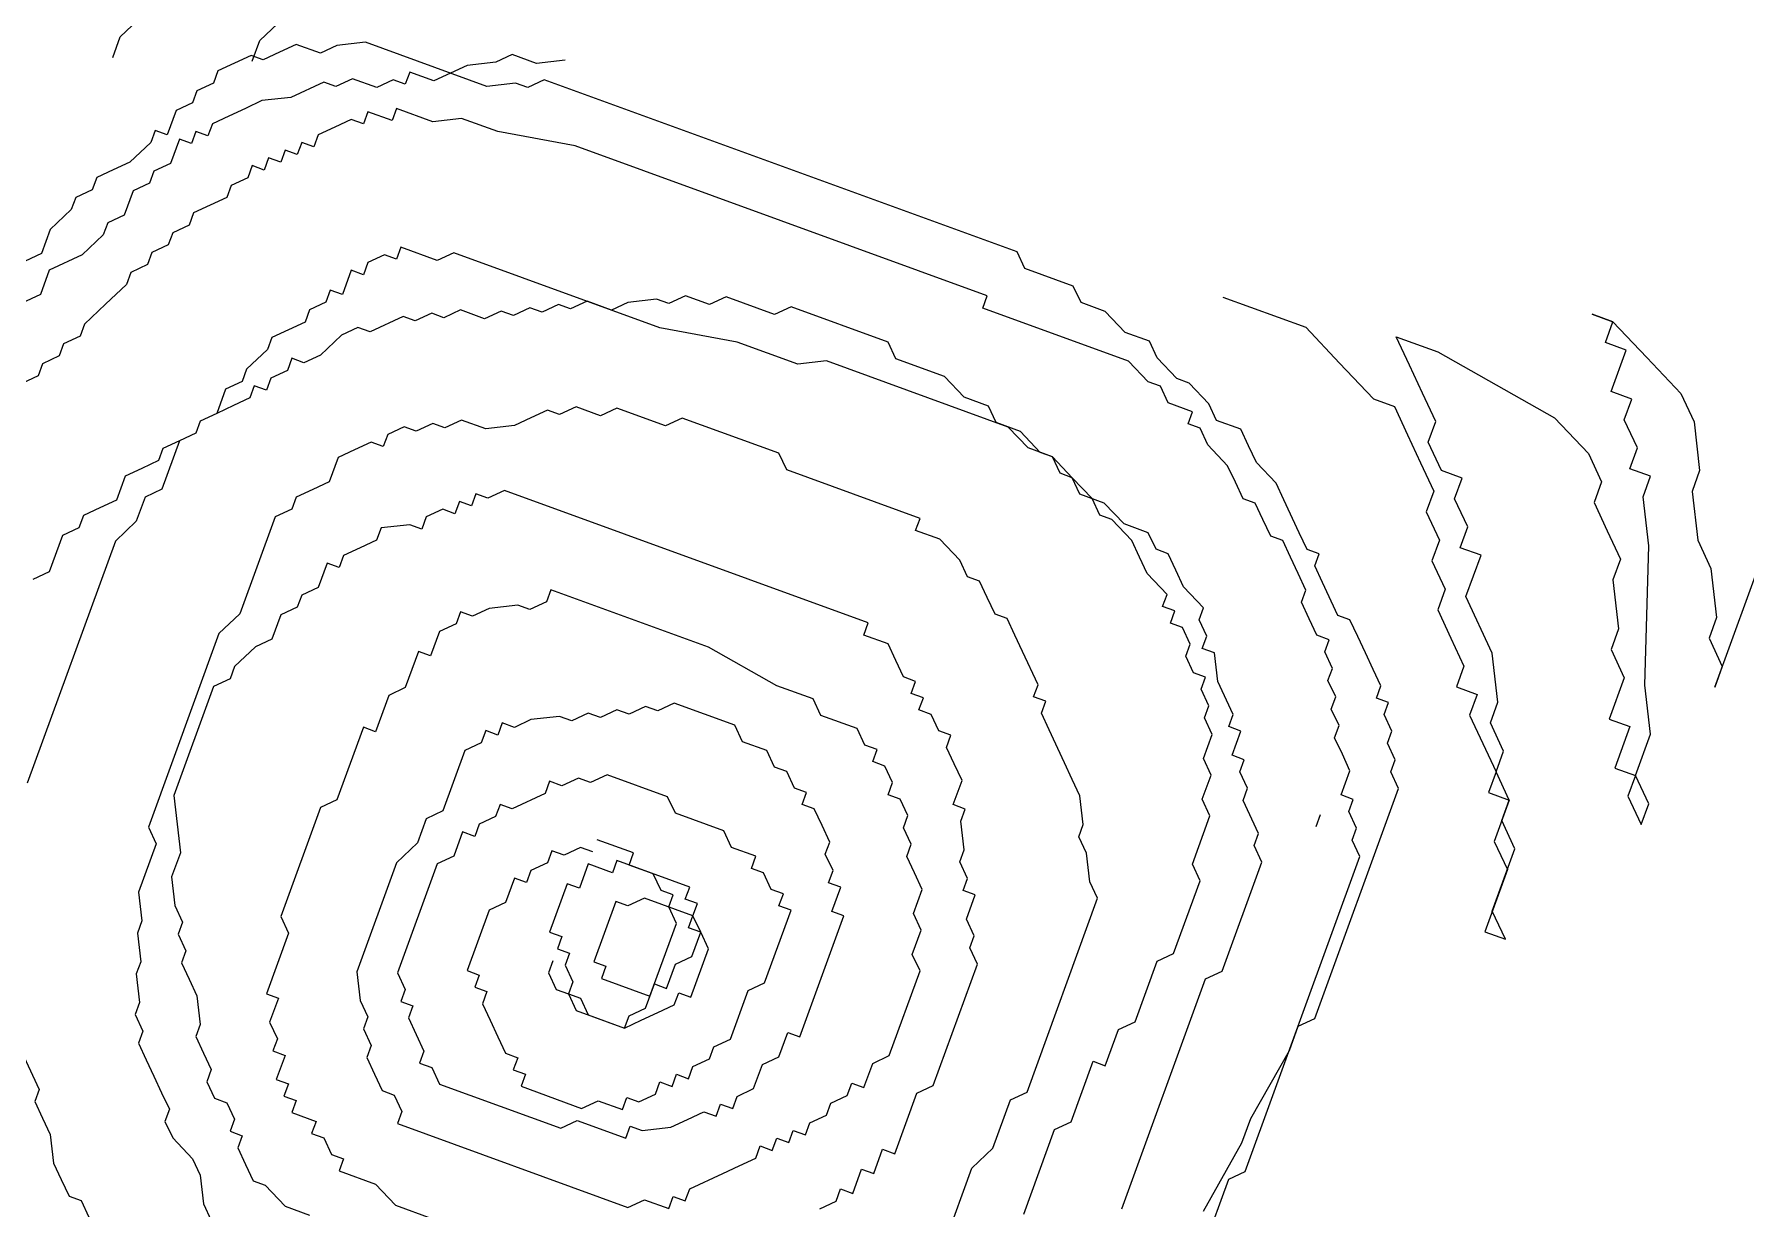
# Model space of a CAD drawing. Header units: inches. Extents: x -50945 to 250244, y -404780 to 18493.
# Drawn here: x 224597.4 to 224715, y -311685 to -311604.3 of the extents above; entities that cross this region are included whole.
import ezdxf
from ezdxf.xclip import XClip

# ---------------------------------------------------------------- set-up
doc = ezdxf.new("R2010")
doc.units = ezdxf.units.IN
doc.header["$MEASUREMENT"] = 0
doc.header["$XCLIPFRAME"] = 2
doc.linetypes.add('iGo户型优化31', pattern=[0.35, 0.25, -0.1])
doc.layers.add('iGo户型优化', color=7, linetype='Continuous')
doc.layers.add('天棚材质标注', color=2, linetype='Continuous', lineweight=5)

# ---------------------------------------------------------------- blocks, each defined once
blk = doc.blocks.new('抖音iGo户型优化-0853')
at = {"layer": 'iGo户型优化', "color": 251, "ltscale": 100}
for p, q in [((-910.2, -204333.33), (-912.19, -204329.06)), ((-1008.71, -204331.19), (-1012.98, -204333.18)), ((-942.09, -204343.02), (-973.4, -204331.62)), ((-946.07, -204334.47), (-947.07, -204332.33)), ((-920.73, -204333.05), (-921.73, -204330.91)), ((-904.93, -204333.47), (-905.93, -204331.34)), ((-1016.68, -204333.61), (-1018.81, -204334.61)), ((-1014.54, -204332.61), (-1016.68, -204333.61)), ((-1012.98, -204333.18), (-1014.54, -204332.61)), ((-941.38, -204336.18), (-946.07, -204334.47)), ((-919.17, -204333.62), (-920.73, -204333.05)), ((-918.17, -204335.75), (-919.17, -204333.62)), ((-907.07, -204334.47), (-910.2, -204333.33)), ((-905.08, -204338.74), (-907.07, -204334.47)), ((-901.8, -204334.61), (-904.93, -204333.47)), ((-1024.65, -204336.03), (-1026.79, -204337.03)), ((-1022.52, -204335.04), (-1024.65, -204336.03)), ((-1018.81, -204334.61), (-1022.52, -204335.04)), ((-940.38, -204338.31), (-941.38, -204336.18)), ((-916.61, -204336.32), (-918.17, -204335.75)), ((-915.61, -204338.46), (-916.61, -204336.32)), ((-899.24, -204337.32), (-901.8, -204334.61)), ((-1027.36, -204338.6), (-1029.49, -204339.59)), ((-1026.79, -204337.03), (-1027.36, -204338.6)), ((-938.81, -204338.88), (-940.38, -204338.31)), ((-937.82, -204341.02), (-938.81, -204338.88)), ((-914.05, -204339.03), (-915.61, -204338.46)), ((-902.52, -204341.45), (-905.08, -204338.74)), ((-897.67, -204337.89), (-899.24, -204337.32)), ((-896.68, -204340.03), (-897.67, -204337.89)), ((-936.82, -204343.16), (-937.82, -204341.02)), ((-911.48, -204341.73), (-914.05, -204339.03)), ((-895.11, -204340.6), (-896.68, -204340.03)), ((-894.12, -204342.73), (-895.11, -204340.6)), ((-939.53, -204345.72), (-942.09, -204343.02)), ((-933.69, -204344.3), (-936.82, -204343.16)), ((-908.92, -204344.44), (-911.48, -204341.73)), ((-900.95, -204342.02), (-902.52, -204341.45)), ((-899.96, -204344.16), (-900.95, -204342.02)), ((-893.12, -204344.87), (-894.12, -204342.73)), ((-879.58, -204342.67), (-876.9, -204343.64)), ((-1003.3, -204345.58), (-1005.44, -204346.57)), ((-1001.74, -204346.15), (-1003.3, -204345.58)), ((-932.7, -204346.43), (-933.69, -204344.3)), ((-907.36, -204345.01), (-908.92, -204344.44)), ((-906.36, -204347.15), (-907.36, -204345.01)), ((-896.82, -204345.3), (-899.96, -204344.16)), ((-895.83, -204347.43), (-896.82, -204345.3)), ((-890.56, -204347.58), (-893.12, -204344.87)), ((-876.9, -204343.64), (-872.52, -204348.27)), ((-1009.14, -204347), (-1011.28, -204348)), ((-1007, -204346), (-1009.14, -204347)), ((-1005.44, -204346.57), (-1007, -204346)), ((-998.04, -204345.72), (-1001.74, -204346.15)), ((-996.47, -204346.29), (-998.04, -204345.72)), ((-992.77, -204345.86), (-996.47, -204346.29)), ((-991.2, -204346.43), (-992.77, -204345.86)), ((-987.5, -204346), (-991.2, -204346.43)), ((-981.24, -204348.28), (-987.5, -204346)), ((-979.1, -204347.29), (-981.24, -204348.28)), ((-954.06, -204356.4), (-979.1, -204347.29)), ((-936.4, -204346.86), (-939.53, -204345.72)), ((-935.4, -204349), (-936.4, -204346.86)), ((-931.7, -204348.57), (-932.7, -204346.43)), ((-904.8, -204347.72), (-906.36, -204347.15)), ((-903.8, -204349.85), (-904.8, -204347.72)), ((-894.26, -204348), (-895.83, -204347.43)), ((-889, -204348.15), (-890.56, -204347.58)), ((-1017.11, -204349.42), (-1019.25, -204350.42)), ((-1015.55, -204349.99), (-1017.11, -204349.42)), ((-1013.41, -204348.99), (-1015.55, -204349.99)), ((-1011.28, -204348), (-1013.41, -204348.99)), ((-929.14, -204351.28), (-935.4, -204349)), ((-930.14, -204349.14), (-931.7, -204348.57)), ((-929.14, -204351.28), (-930.14, -204349.14)), ((-902.24, -204350.42), (-903.8, -204349.85)), ((-893.27, -204350.14), (-894.26, -204348)), ((-889.57, -204349.71), (-889, -204348.15)), ((-886.44, -204350.85), (-889.57, -204349.71)), ((-1019.25, -204350.42), (-1021.96, -204352.98)), ((-996.62, -204351.56), (-998.75, -204352.56)), ((-995.05, -204352.13), (-996.62, -204351.56)), ((-992.91, -204351.13), (-995.05, -204352.13)), ((-991.35, -204351.7), (-992.91, -204351.13)), ((-989.21, -204350.7), (-991.35, -204351.7)), ((-985.51, -204350.28), (-989.21, -204350.7)), ((-982.38, -204351.42), (-985.51, -204350.28)), ((-978.68, -204350.99), (-982.38, -204351.42)), ((-974.98, -204350.56), (-978.68, -204350.99)), ((-960.89, -204355.69), (-974.98, -204350.56)), ((-928.15, -204353.41), (-929.14, -204351.28)), ((-928.15, -204353.41), (-929.14, -204351.28)), ((-901.24, -204352.56), (-902.24, -204350.42)), ((-890.14, -204351.28), (-893.27, -204350.14)), ((-890.71, -204352.85), (-890.14, -204351.28)), ((-885.44, -204352.99), (-886.44, -204350.85)), ((-1027.79, -204354.41), (-1029.93, -204355.4)), ((-1024.09, -204353.98), (-1027.79, -204354.41)), ((-1021.96, -204352.98), (-1024.09, -204353.98)), ((-1008.29, -204354.41), (-1010.43, -204355.4)), ((-1006.15, -204353.41), (-1008.29, -204354.41)), ((-1004.59, -204353.98), (-1006.15, -204353.41)), ((-1000.89, -204353.55), (-1004.59, -204353.98)), ((-998.75, -204352.56), (-1000.89, -204353.55)), ((-926.58, -204353.98), (-928.15, -204353.41)), ((-926.58, -204353.98), (-928.15, -204353.41)), ((-925.59, -204356.12), (-926.58, -204353.98)), ((-925.59, -204356.12), (-926.58, -204353.98)), ((-899.68, -204353.13), (-901.24, -204352.56)), ((-898.68, -204355.27), (-899.68, -204353.13)), ((-889.14, -204353.42), (-890.71, -204352.85)), ((-889.71, -204354.98), (-889.14, -204353.42)), ((-883.88, -204353.56), (-885.44, -204352.99)), ((-882.88, -204355.69), (-883.88, -204353.56)), ((-1014.13, -204355.83), (-1014.7, -204357.4)), ((-1011.99, -204354.83), (-1014.13, -204355.83)), ((-1010.43, -204355.4), (-1011.99, -204354.83)), ((-959.89, -204357.83), (-960.89, -204355.69)), ((-951.49, -204359.11), (-954.06, -204356.4)), ((-922.45, -204357.26), (-925.59, -204356.12)), ((-924.59, -204358.26), (-925.59, -204356.12)), ((-897.69, -204357.4), (-898.68, -204355.27)), ((-888.15, -204355.55), (-889.71, -204354.98)), ((-887.15, -204357.69), (-888.15, -204355.55)), ((-881.31, -204356.26), (-882.88, -204355.69)), ((-879.32, -204360.54), (-881.31, -204356.26)), ((-1020.54, -204358.82), (-1022.67, -204359.82)), ((-1018.97, -204359.39), (-1020.54, -204358.82)), ((-1018.4, -204357.83), (-1018.97, -204359.39)), ((-1016.83, -204358.4), (-1018.4, -204357.83)), ((-1014.7, -204357.4), (-1016.83, -204358.4)), ((-958.33, -204358.4), (-959.89, -204357.83)), ((-955.77, -204361.1), (-958.33, -204358.4)), ((-923.59, -204360.39), (-924.59, -204358.26)), ((-921.46, -204359.4), (-922.45, -204357.26)), ((-896.12, -204357.97), (-897.69, -204357.4)), ((-895.12, -204360.11), (-896.12, -204357.97)), ((-886.16, -204359.83), (-887.15, -204357.69)), ((-1024.81, -204360.82), (-1025.38, -204362.38)), ((-1022.67, -204359.82), (-1024.81, -204360.82)), ((-954.77, -204363.24), (-955.77, -204361.1)), ((-938.97, -204363.67), (-951.49, -204359.11)), ((-922.03, -204360.96), (-923.59, -204360.39)), ((-922.6, -204362.53), (-922.03, -204360.96)), ((-919.89, -204359.97), (-921.46, -204359.4)), ((-917.33, -204362.67), (-919.89, -204359.97)), ((-893.56, -204360.68), (-895.12, -204360.11)), ((-894.13, -204362.25), (-893.56, -204360.68)), ((-885.16, -204361.96), (-886.16, -204359.83)), ((-880.07, -204360.69), (-877.4, -204361.66)), ((-879.89, -204362.1), (-879.32, -204360.54)), ((-1025.38, -204362.38), (-1028.08, -204364.95)), ((-1004.31, -204362.95), (-1006.45, -204363.95)), ((-1001.18, -204364.09), (-1004.31, -204362.95)), ((-1000.61, -204362.53), (-1001.18, -204364.09)), ((-992.78, -204365.38), (-1000.61, -204362.53)), ((-951.64, -204364.38), (-954.77, -204363.24)), ((-921.03, -204363.1), (-922.6, -204362.53)), ((-920.04, -204365.24), (-921.03, -204363.1)), ((-915.77, -204363.24), (-917.33, -204362.67)), ((-914.77, -204365.38), (-915.77, -204363.24)), ((-892.56, -204362.82), (-894.13, -204362.25)), ((-893.13, -204364.38), (-892.56, -204362.82)), ((-884.74, -204365.67), (-885.16, -204361.96)), ((-878.9, -204364.24), (-879.89, -204362.1)), ((-877.4, -204361.66), (-873.02, -204366.29)), ((-1028.08, -204364.95), (-1029.22, -204368.08)), ((-1013.85, -204364.8), (-1014.42, -204366.37)), ((-1012.28, -204365.37), (-1013.85, -204364.8)), ((-1011.71, -204363.81), (-1012.28, -204365.37)), ((-1008.58, -204364.95), (-1011.71, -204363.81)), ((-1008.01, -204363.38), (-1008.58, -204364.95)), ((-1006.45, -204363.95), (-1008.01, -204363.38)), ((-990.64, -204364.38), (-992.78, -204365.38)), ((-976.55, -204369.51), (-990.64, -204364.38)), ((-950.64, -204366.52), (-951.64, -204364.38)), ((-937.98, -204365.81), (-938.97, -204363.67)), ((-918.47, -204365.81), (-920.04, -204365.24)), ((-913.78, -204367.52), (-914.77, -204365.38)), ((-891.57, -204364.95), (-893.13, -204364.38)), ((-892.14, -204366.52), (-891.57, -204364.95)), ((-877.9, -204366.38), (-878.9, -204364.24)), ((-1015.98, -204365.8), (-1017.12, -204368.94)), ((-1014.42, -204366.37), (-1015.98, -204365.8)), ((-949.08, -204367.09), (-950.64, -204366.52)), ((-948.08, -204369.22), (-949.08, -204367.09)), ((-936.41, -204366.38), (-937.98, -204365.81)), ((-935.41, -204368.51), (-936.41, -204366.38)), ((-919.04, -204367.37), (-918.47, -204365.81)), ((-918.05, -204369.51), (-919.04, -204367.37)), ((-912.21, -204368.09), (-913.78, -204367.52)), ((-890.57, -204367.09), (-892.14, -204366.52)), ((-891.14, -204368.66), (-890.57, -204367.09)), ((-882.75, -204369.94), (-884.74, -204365.67)), ((-879.04, -204369.51), (-877.9, -204366.38)), ((-1019.26, -204369.93), (-1021.4, -204370.93)), ((-1018.69, -204368.37), (-1019.26, -204369.93)), ((-1017.12, -204368.94), (-1018.69, -204368.37)), ((-975.56, -204371.64), (-976.55, -204369.51)), ((-944.95, -204370.36), (-948.08, -204369.22)), ((-934.42, -204370.65), (-935.41, -204368.51)), ((-915.49, -204372.22), (-918.05, -204369.51)), ((-911.22, -204370.22), (-912.21, -204368.09)), ((-889.58, -204369.23), (-891.14, -204368.66)), ((-888.58, -204371.36), (-889.58, -204369.23)), ((-883.32, -204371.51), (-882.75, -204369.94)), ((-878.05, -204371.65), (-879.04, -204369.51)), ((-1023.53, -204371.93), (-1025.24, -204376.63)), ((-1021.97, -204372.5), (-1023.53, -204371.93)), ((-1021.4, -204370.93), (-1021.97, -204372.5)), ((-966.17, -204375.06), (-975.56, -204371.64)), ((-945.52, -204371.93), (-944.95, -204370.36)), ((-943.96, -204372.5), (-945.52, -204371.93)), ((-931.29, -204371.79), (-934.42, -204370.65)), ((-930.29, -204373.92), (-931.29, -204371.79)), ((-909.65, -204370.79), (-911.22, -204370.22)), ((-910.22, -204372.36), (-909.65, -204370.79)), ((-887.59, -204373.5), (-888.58, -204371.36)), ((-882.32, -204373.64), (-883.32, -204371.51)), ((-877.62, -204375.35), (-878.05, -204371.65)), ((-997.77, -204374.21), (-1001.47, -204374.63)), ((-983.68, -204379.33), (-997.77, -204374.21)), ((-942.96, -204374.64), (-943.96, -204372.5)), ((-929.3, -204376.06), (-930.29, -204373.92)), ((-914.49, -204374.35), (-915.49, -204372.22)), ((-915.06, -204375.92), (-914.49, -204374.35)), ((-907.09, -204373.5), (-910.22, -204372.36)), ((-907.66, -204375.06), (-907.09, -204373.5)), ((-888.16, -204375.07), (-887.59, -204373.5)), ((-883.46, -204376.78), (-882.32, -204373.64)), ((-1011.01, -204376.48), (-1013.14, -204377.48)), ((-1008.87, -204375.49), (-1011.01, -204376.48)), ((-1007.31, -204376.06), (-1008.87, -204375.49)), ((-1005.17, -204375.06), (-1007.31, -204376.06)), ((-1003.6, -204375.63), (-1005.17, -204375.06)), ((-1001.47, -204374.63), (-1003.6, -204375.63)), ((-966.74, -204376.63), (-966.17, -204375.06)), ((-941.97, -204376.77), (-942.96, -204374.64)), ((-929.87, -204377.63), (-929.3, -204376.06)), ((-913.07, -204380.19), (-915.06, -204375.92)), ((-906.09, -204375.63), (-907.66, -204375.06)), ((-905.1, -204377.77), (-906.09, -204375.63)), ((-886.59, -204375.64), (-888.16, -204375.07)), ((-887.73, -204378.77), (-886.59, -204375.64)), ((-883.33, -204391.02), (-877.62, -204375.35)), ((-1025.24, -204376.63), (-1027.95, -204379.19)), ((-1013.14, -204377.48), (-1013.71, -204379.05)), ((-962.04, -204378.34), (-966.74, -204376.63)), ((-961.04, -204380.48), (-962.04, -204378.34)), ((-940.4, -204377.34), (-941.97, -204376.77)), ((-939.98, -204381.05), (-940.4, -204377.34)), ((-928.3, -204378.2), (-929.87, -204377.63)), ((-927.31, -204380.33), (-928.3, -204378.2)), ((-905.67, -204379.34), (-905.1, -204377.77)), ((-886.17, -204379.34), (-887.73, -204378.77)), ((-882.47, -204378.91), (-883.46, -204376.78)), ((-1027.95, -204379.19), (-1029.66, -204383.89)), ((-1017.41, -204379.48), (-1028.25, -204409.24)), ((-1015.85, -204380.05), (-1017.41, -204379.48)), ((-1013.71, -204379.05), (-1015.85, -204380.05)), ((-1003.75, -204380.9), (-1008.02, -204382.89)), ((-1002.18, -204381.47), (-1003.75, -204380.9)), ((-1001.61, -204379.9), (-1002.18, -204381.47)), ((-1000.05, -204380.47), (-1001.61, -204379.9)), ((-997.91, -204379.48), (-1000.05, -204380.47)), ((-983.82, -204384.6), (-997.91, -204379.48)), ((-981.12, -204382.04), (-983.68, -204379.33)), ((-956.35, -204382.18), (-961.04, -204380.48)), ((-927.88, -204381.9), (-927.31, -204380.33)), ((-913.64, -204381.76), (-913.07, -204380.19)), ((-905.81, -204384.61), (-904.1, -204379.91)), ((-904.1, -204379.91), (-905.67, -204379.34)), ((-887.88, -204384.04), (-886.17, -204379.34)), ((-883.04, -204380.48), (-882.47, -204378.91)), ((-881.47, -204381.05), (-883.04, -204380.48)), ((-1009.59, -204382.32), (-1010.16, -204383.89)), ((-1008.02, -204382.89), (-1009.59, -204382.32)), ((-977.99, -204383.18), (-981.12, -204382.04)), ((-976.99, -204385.32), (-977.99, -204383.18)), ((-956.92, -204383.75), (-956.35, -204382.18)), ((-940.55, -204382.61), (-939.98, -204381.05)), ((-938.98, -204383.18), (-940.55, -204382.61)), ((-937.99, -204385.32), (-938.98, -204383.18)), ((-926.88, -204384.04), (-927.88, -204381.9)), ((-912.65, -204383.9), (-913.64, -204381.76)), ((-882.61, -204384.18), (-881.47, -204381.05)), ((-1012.29, -204384.89), (-1018, -204400.56)), ((-1010.16, -204383.89), (-1012.29, -204384.89)), ((-982.83, -204386.74), (-983.82, -204384.6)), ((-969.16, -204388.17), (-976.99, -204385.32)), ((-953.79, -204384.89), (-956.92, -204383.75)), ((-952.79, -204387.03), (-953.79, -204384.89)), ((-938.56, -204386.89), (-937.99, -204385.32)), ((-927.45, -204385.6), (-926.88, -204384.04)), ((-913.22, -204385.46), (-912.65, -204383.9)), ((-904.82, -204386.74), (-905.81, -204384.61)), ((-887.45, -204387.74), (-887.88, -204384.04)), ((-881.62, -204386.32), (-882.61, -204384.18)), ((-979.7, -204387.88), (-982.83, -204386.74)), ((-951.23, -204387.6), (-952.79, -204387.03)), ((-951.8, -204389.16), (-951.23, -204387.6)), ((-936.99, -204387.46), (-938.56, -204386.89)), ((-937.56, -204389.02), (-936.99, -204387.46)), ((-926.46, -204387.74), (-927.45, -204385.6)), ((-914.51, -204413.38), (-904.82, -204386.74)), ((-913.36, -204390.73), (-912.22, -204387.6)), ((-912.22, -204387.6), (-913.22, -204385.46)), ((-880.62, -204388.46), (-881.62, -204386.32)), ((-999.77, -204389.45), (-1000.34, -204391.01)), ((-998.2, -204390.02), (-999.77, -204389.45)), ((-997.63, -204388.45), (-998.2, -204390.02)), ((-989.81, -204391.3), (-997.63, -204388.45)), ((-980.27, -204389.45), (-979.7, -204387.88)), ((-978.7, -204390.02), (-980.27, -204389.45)), ((-968.17, -204390.3), (-969.16, -204388.17)), ((-950.8, -204391.3), (-951.8, -204389.16)), ((-936, -204389.59), (-937.56, -204389.02)), ((-936.57, -204391.16), (-936, -204389.59)), ((-927.6, -204390.87), (-926.46, -204387.74)), ((-889.16, -204392.44), (-887.45, -204387.74)), ((-880.19, -204392.16), (-880.62, -204388.46)), ((-1004.04, -204391.44), (-1006.18, -204392.44)), ((-1001.9, -204390.44), (-1004.04, -204391.44)), ((-1000.34, -204391.01), (-1001.9, -204390.44)), ((-988.81, -204393.44), (-989.81, -204391.3)), ((-977.71, -204392.15), (-978.7, -204390.02)), ((-966.6, -204390.87), (-968.17, -204390.3)), ((-967.17, -204392.44), (-966.6, -204390.87)), ((-950.38, -204395), (-950.8, -204391.3)), ((-935.57, -204393.3), (-936.57, -204391.16)), ((-927.17, -204394.58), (-927.6, -204390.87)), ((-912.37, -204392.87), (-913.36, -204390.73)), ((-882.9, -204394.72), (-883.33, -204391.02)), ((-1008.31, -204393.43), (-1008.88, -204395)), ((-1006.18, -204392.44), (-1008.31, -204393.43)), ((-985.68, -204394.58), (-988.81, -204393.44)), ((-976.14, -204392.72), (-977.71, -204392.15)), ((-976.71, -204394.29), (-976.14, -204392.72)), ((-974.72, -204398.56), (-976.71, -204394.29)), ((-965.61, -204393.01), (-967.17, -204392.44)), ((-966.18, -204394.58), (-965.61, -204393.01)), ((-952.68, -204440.3), (-935.57, -204393.3)), ((-912.94, -204394.44), (-912.37, -204392.87)), ((-891.02, -204402.41), (-889.16, -204392.44)), ((-879.2, -204394.3), (-880.19, -204392.16)), ((-1012.58, -204395.43), (-1015.43, -204403.26)), ((-1011.02, -204396), (-1012.58, -204395.43)), ((-1010.45, -204394.43), (-1011.02, -204396)), ((-1008.88, -204395), (-1010.45, -204394.43)), ((-986.25, -204396.14), (-985.68, -204394.58)), ((-984.68, -204396.71), (-986.25, -204396.14)), ((-965.18, -204396.71), (-966.18, -204394.58)), ((-950.95, -204396.57), (-950.38, -204395)), ((-926.18, -204396.71), (-927.17, -204394.58)), ((-911.94, -204396.57), (-912.94, -204394.44)), ((-883.47, -204396.29), (-882.9, -204394.72)), ((-882.48, -204398.43), (-883.47, -204396.29)), ((-880.34, -204397.43), (-879.2, -204394.3)), ((-983.69, -204398.85), (-984.68, -204396.71)), ((-973.15, -204399.13), (-974.72, -204398.56)), ((-964.76, -204400.42), (-965.18, -204396.71)), ((-949.95, -204398.71), (-950.95, -204396.57)), ((-948.39, -204399.28), (-949.95, -204398.71)), ((-925.18, -204398.85), (-926.18, -204396.71)), ((-912.51, -204398.14), (-911.94, -204396.57)), ((-911.52, -204400.28), (-912.51, -204398.14)), ((-904.72, -204459.53), (-882.48, -204398.43)), ((-879.92, -204401.13), (-880.34, -204397.43)), ((-1018, -204400.56), (-1017, -204402.69)), ((-1000.06, -204399.99), (-1000.63, -204401.55)), ((-997.92, -204398.99), (-1000.06, -204399.99)), ((-996.36, -204399.56), (-997.92, -204398.99)), ((-994.79, -204400.13), (-995.36, -204401.7)), ((-993.23, -204400.7), (-994.79, -204400.13)), ((-992.66, -204399.13), (-993.23, -204400.7)), ((-986.39, -204401.41), (-992.66, -204399.13)), ((-982.12, -204399.42), (-983.69, -204398.85)), ((-982.69, -204400.99), (-982.12, -204399.42)), ((-973.72, -204400.7), (-973.15, -204399.13)), ((-972.73, -204402.84), (-973.72, -204400.7)), ((-965.33, -204401.98), (-964.76, -204400.42)), ((-955.8, -204419.65), (-948.39, -204399.28)), ((-925.75, -204400.42), (-925.18, -204398.85)), ((-924.76, -204402.55), (-925.75, -204400.42)), ((-912.09, -204401.84), (-911.52, -204400.28)), ((-1017, -204402.69), (-1019.28, -204408.96)), ((-1002.77, -204402.55), (-1005.05, -204408.82)), ((-1001.2, -204403.12), (-1003.34, -204404.12)), ((-1000.63, -204401.55), (-1002.77, -204402.55)), ((-1000.63, -204401.55), (-1001.2, -204403.12)), ((-999.06, -204402.12), (-1000.63, -204401.55)), ((-996.93, -204401.13), (-999.06, -204402.12)), ((-995.36, -204401.7), (-996.93, -204401.13)), ((-986.96, -204402.98), (-986.39, -204401.41)), ((-983.83, -204404.12), (-986.96, -204402.98)), ((-981.7, -204403.12), (-982.69, -204400.99)), ((-982.27, -204404.69), (-981.7, -204403.12)), ((-973.3, -204404.4), (-972.73, -204402.84)), ((-964.33, -204404.12), (-965.33, -204401.98)), ((-925.9, -204405.69), (-924.76, -204402.55)), ((-911.09, -204403.98), (-912.09, -204401.84)), ((-910.41, -204455.68), (-891.02, -204402.41)), ((-1015.43, -204403.26), (-1014.44, -204405.4)), ((-1003.34, -204404.12), (-1005.05, -204408.82)), ((-996.5, -204404.83), (-997.07, -204406.4)), ((-988.68, -204407.68), (-996.5, -204404.83)), ((-984.97, -204407.25), (-983.83, -204404.12)), ((-982.41, -204409.96), (-980.7, -204405.26)), ((-972.3, -204406.54), (-973.3, -204404.4)), ((-964.9, -204405.69), (-964.33, -204404.12)), ((-912.23, -204407.11), (-911.09, -204403.98)), ((-1014.44, -204405.4), (-1015.58, -204408.53)), ((-998.64, -204405.83), (-1000.92, -204412.09)), ((-997.07, -204406.4), (-998.64, -204405.83)), ((-983.41, -204407.82), (-984.97, -204407.25)), ((-975.16, -204414.37), (-972.3, -204406.54)), ((-963.91, -204407.82), (-964.9, -204405.69)), ((-924.9, -204407.82), (-925.9, -204405.69)), ((-911.24, -204409.25), (-912.23, -204407.11)), ((-1028.25, -204409.24), (-1027.25, -204411.38)), ((-1019.28, -204408.96), (-1017.72, -204409.53)), ((-1017.72, -204409.53), (-1018.29, -204411.1)), ((-1015.58, -204408.53), (-1014.01, -204409.1)), ((-1014.01, -204409.1), (-1014.58, -204410.67)), ((-1005.05, -204408.82), (-1003.48, -204409.39)), ((-1005.05, -204408.82), (-1004.05, -204410.95)), ((-1003.48, -204409.39), (-1002.49, -204411.52)), ((-989.25, -204409.25), (-988.68, -204407.68)), ((-988.25, -204411.38), (-989.25, -204409.25)), ((-986.83, -204417.22), (-983.41, -204407.82)), ((-985.12, -204412.52), (-983.98, -204409.39)), ((-983.98, -204409.39), (-982.41, -204409.96)), ((-964.48, -204409.39), (-963.91, -204407.82)), ((-963.48, -204411.53), (-964.48, -204409.39)), ((-927.18, -204414.09), (-924.9, -204407.82)), ((-910.81, -204412.95), (-911.24, -204409.25)), ((-1027.25, -204411.38), (-1028.39, -204414.51)), ((-1018.29, -204411.1), (-1017.86, -204414.8)), ((-1014.58, -204410.67), (-1013.59, -204412.81)), ((-1004.05, -204410.95), (-1003.06, -204413.09)), ((-1002.49, -204411.52), (-999.35, -204412.66)), ((-990.53, -204417.65), (-988.25, -204411.38)), ((-964.05, -204413.09), (-963.48, -204411.53)), ((-1013.59, -204412.81), (-1012.02, -204413.38)), ((-1012.02, -204413.38), (-1012.59, -204414.94)), ((-1003.06, -204413.09), (-1002.06, -204415.23)), ((-1000.92, -204412.09), (-991.53, -204415.51)), ((-999.35, -204412.66), (-999.92, -204414.23)), ((-987.83, -204415.09), (-987.25, -204413.52)), ((-987.25, -204413.52), (-985.12, -204412.52)), ((-963.06, -204415.23), (-964.05, -204413.09)), ((-926.19, -204416.23), (-927.18, -204414.09)), ((-916.37, -204423.35), (-914.51, -204413.38)), ((-911.38, -204414.52), (-910.81, -204412.95)), ((-1028.39, -204414.51), (-1026.83, -204415.08)), ((-1026.83, -204415.08), (-1027.4, -204416.65)), ((-1017.86, -204414.8), (-1016.87, -204416.94)), ((-1012.59, -204414.94), (-1011.03, -204415.51)), ((-1011.03, -204415.51), (-1011.6, -204417.08)), ((-1002.06, -204415.23), (-1000.49, -204415.8)), ((-1000.49, -204415.8), (-1001.07, -204417.36)), ((-999.92, -204414.23), (-996.79, -204415.37)), ((-996.79, -204415.37), (-995.8, -204417.51)), ((-991.53, -204415.51), (-989.39, -204414.52)), ((-989.39, -204414.52), (-987.83, -204415.09)), ((-979.57, -204421.64), (-977.29, -204415.37)), ((-977.29, -204415.37), (-975.16, -204414.37)), ((-965.91, -204423.06), (-963.06, -204415.23)), ((-930.75, -204428.76), (-926.19, -204416.23)), ((-910.39, -204416.66), (-911.38, -204414.52)), ((-1027.4, -204416.65), (-1025.83, -204417.22)), ((-1025.83, -204417.22), (-1023.84, -204421.49)), ((-1016.87, -204416.94), (-1015.87, -204419.07)), ((-1011.6, -204417.08), (-1010.03, -204417.65)), ((-1010.03, -204417.65), (-1009.04, -204419.79)), ((-1001.07, -204417.36), (-994.8, -204419.64)), ((-995.8, -204417.51), (-992.67, -204418.65)), ((-992.67, -204418.65), (-992.1, -204417.08)), ((-992.67, -204418.65), (-990.53, -204417.65)), ((-992.1, -204417.08), (-990.53, -204417.65)), ((-990.53, -204417.65), (-988.97, -204418.22)), ((-988.97, -204418.22), (-988.4, -204416.65)), ((-988.4, -204416.65), (-986.83, -204417.22)), ((-911.53, -204419.79), (-910.39, -204416.66)), ((-1015.87, -204419.07), (-1016.44, -204420.64)), ((-1016.44, -204420.64), (-1014.88, -204421.21)), ((-1009.04, -204419.79), (-1007.47, -204420.36)), ((-1007.47, -204420.36), (-1006.48, -204422.49)), ((-994.8, -204419.64), (-992.67, -204418.65)), ((-960.79, -204428.48), (-955.8, -204419.65)), ((-910.53, -204421.93), (-911.53, -204419.79)), ((-1023.84, -204421.49), (-1022.85, -204423.63)), ((-1014.88, -204421.21), (-1015.45, -204422.78)), ((-1015.45, -204422.78), (-1013.88, -204423.35)), ((-1006.48, -204422.49), (-1000.21, -204424.77)), ((-982.85, -204425.77), (-981.71, -204422.64)), ((-981.71, -204422.64), (-979.57, -204421.64)), ((-912.81, -204428.19), (-910.53, -204421.93)), ((-1022.85, -204423.63), (-1021.85, -204425.77)), ((-1013.88, -204423.35), (-1012.88, -204425.48)), ((-1000.21, -204424.77), (-999.22, -204426.91)), ((-984.98, -204426.77), (-984.41, -204425.2)), ((-984.41, -204425.2), (-982.85, -204425.77)), ((-969.18, -204427.19), (-968.04, -204424.06)), ((-968.04, -204424.06), (-965.91, -204423.06)), ((-919.22, -204431.18), (-916.37, -204423.35)), ((-1021.85, -204425.77), (-1020.29, -204426.34)), ((-1020.29, -204426.34), (-1020.86, -204427.9)), ((-1012.88, -204425.48), (-1009.75, -204426.62)), ((-1009.75, -204426.62), (-1008.76, -204428.76)), ((-999.22, -204426.91), (-989.83, -204430.33)), ((-987.12, -204427.76), (-984.98, -204426.77)), ((-971.32, -204428.19), (-969.18, -204427.19)), ((-1020.86, -204427.9), (-1019.29, -204428.47)), ((-1019.29, -204428.47), (-1019.86, -204430.04)), ((-1008.76, -204428.76), (-1005.63, -204429.9)), ((-989.83, -204430.33), (-989.26, -204428.76)), ((-989.26, -204428.76), (-987.69, -204429.33)), ((-987.69, -204429.33), (-987.12, -204427.76)), ((-971.89, -204429.76), (-971.32, -204428.19)), ((-962.5, -204433.18), (-960.79, -204428.48)), ((-932.89, -204429.76), (-930.75, -204428.76)), ((-911.82, -204430.33), (-912.81, -204428.19)), ((-1019.86, -204430.04), (-1018.3, -204430.61)), ((-1018.3, -204430.61), (-1018.87, -204432.18)), ((-1005.63, -204429.9), (-1006.2, -204431.47)), ((-1006.2, -204431.47), (-990.54, -204437.16)), ((-976.73, -204433.32), (-976.16, -204431.75)), ((-976.16, -204431.75), (-974.6, -204432.32)), ((-974.6, -204432.32), (-974.03, -204430.75)), ((-974.03, -204430.75), (-971.89, -204429.76)), ((-939.16, -204446.99), (-932.89, -204429.76)), ((-918.8, -204434.89), (-919.22, -204431.18)), ((-916.38, -204442.86), (-911.82, -204430.33)), ((-1028.41, -204434.03), (-1027.41, -204436.17)), ((-1018.87, -204432.18), (-1017.3, -204432.75)), ((-1017.3, -204432.75), (-1016.31, -204434.88)), ((-978.87, -204434.32), (-976.73, -204433.32)), ((-964.63, -204434.17), (-962.5, -204433.18)), ((-1027.41, -204436.17), (-1025.84, -204436.73)), ((-1016.31, -204434.88), (-1014.74, -204435.45)), ((-1014.74, -204435.45), (-1013.75, -204437.59)), ((-990.54, -204437.16), (-989.97, -204435.6)), ((-989.97, -204435.6), (-986.84, -204436.74)), ((-986.84, -204436.74), (-986.27, -204435.17)), ((-986.27, -204435.17), (-984.7, -204435.74)), ((-984.7, -204435.74), (-982.57, -204434.74)), ((-982.57, -204434.74), (-981, -204435.31)), ((-981, -204435.31), (-978.87, -204434.32)), ((-966.34, -204438.87), (-964.63, -204434.17)), ((-927.35, -204458.39), (-918.8, -204434.89)), ((-1025.84, -204436.73), (-1026.42, -204438.3)), ((-1026.42, -204438.3), (-1023.28, -204439.44)), ((-1013.75, -204437.59), (-1012.18, -204438.16)), ((-1012.18, -204438.16), (-1012.75, -204439.73)), ((-1023.28, -204439.44), (-1023.85, -204441.01)), ((-1012.75, -204439.73), (-1009.62, -204440.87)), ((-969.05, -204441.44), (-968.48, -204439.87)), ((-968.48, -204439.87), (-966.34, -204438.87)), ((-955.38, -204442.86), (-954.24, -204439.73)), ((-954.24, -204439.73), (-952.68, -204440.3)), ((-1023.85, -204441.01), (-1020.72, -204442.15)), ((-1020.72, -204442.15), (-1021.29, -204443.71)), ((-1009.62, -204440.87), (-1008.62, -204443)), ((-975.46, -204444.43), (-974.89, -204442.86)), ((-974.89, -204442.86), (-973.32, -204443.43)), ((-973.32, -204443.43), (-971.18, -204442.43)), ((-971.18, -204442.43), (-970.61, -204440.87)), ((-970.61, -204440.87), (-969.05, -204441.44)), ((-957.52, -204443.86), (-955.38, -204442.86)), ((-918.52, -204443.86), (-916.38, -204442.86)), ((-1021.29, -204443.71), (-1013.47, -204446.56)), ((-1008.62, -204443), (-997.66, -204446.99)), ((-981.29, -204445.85), (-979.16, -204444.86)), ((-979.16, -204444.86), (-977.59, -204445.43)), ((-977.59, -204445.43), (-975.46, -204444.43)), ((-960.23, -204446.42), (-959.66, -204444.86)), ((-959.66, -204444.86), (-957.52, -204443.86)), ((-920.8, -204450.13), (-918.52, -204443.86)), ((-1013.47, -204446.56), (-1012.47, -204448.7)), ((-997.66, -204446.99), (-995.53, -204445.99)), ((-995.53, -204445.99), (-992.4, -204447.13)), ((-992.4, -204447.13), (-990.26, -204446.14)), ((-990.26, -204446.14), (-987.13, -204447.28)), ((-987.13, -204447.28), (-985, -204446.28)), ((-985, -204446.28), (-982.86, -204445.28)), ((-982.86, -204445.28), (-981.29, -204445.85)), ((-964.5, -204448.42), (-963.93, -204446.85)), ((-963.93, -204446.85), (-962.36, -204447.42)), ((-962.36, -204447.42), (-961.79, -204445.85)), ((-961.79, -204445.85), (-960.23, -204446.42)), ((-941.86, -204449.56), (-940.72, -204446.42)), ((-940.72, -204446.42), (-939.16, -204446.99)), ((-1012.47, -204448.7), (-996.81, -204454.4)), ((-967.2, -204450.98), (-966.63, -204449.41)), ((-966.63, -204449.41), (-964.5, -204448.42)), ((-944.57, -204452.12), (-941.86, -204449.56)), ((-1032.54, -204450.27), (-1023.15, -204453.68)), ((-976.74, -204452.83), (-976.17, -204451.27)), ((-976.17, -204451.27), (-973.04, -204452.41)), ((-973.04, -204452.41), (-970.91, -204451.41)), ((-970.91, -204451.41), (-968.77, -204450.41)), ((-968.77, -204450.41), (-967.2, -204450.98)), ((-923.5, -204452.69), (-920.8, -204450.13)), ((-1023.15, -204453.68), (-1020.59, -204456.39)), ((-996.81, -204454.4), (-994.68, -204453.4)), ((-994.68, -204453.4), (-993.11, -204453.97)), ((-993.11, -204453.97), (-990.98, -204452.97)), ((-990.98, -204452.97), (-987.85, -204454.11)), ((-987.85, -204454.11), (-987.28, -204452.55)), ((-987.28, -204452.55), (-985.71, -204453.12)), ((-985.71, -204453.12), (-983.57, -204452.12)), ((-983.57, -204452.12), (-982.01, -204452.69)), ((-982.01, -204452.69), (-978.31, -204452.26)), ((-978.31, -204452.26), (-976.74, -204452.83)), ((-947.28, -204454.69), (-946.71, -204453.12)), ((-946.71, -204453.12), (-944.57, -204452.12)), ((-924.64, -204455.83), (-923.5, -204452.69)), ((-951.55, -204456.68), (-949.41, -204455.68)), ((-949.41, -204455.68), (-947.28, -204454.69)), ((-926.78, -204456.82), (-924.64, -204455.83)), ((-918.82, -204473.92), (-911.97, -204455.11)), ((-911.97, -204455.11), (-910.41, -204455.68)), ((-1020.59, -204456.39), (-1014.33, -204458.67)), ((-954.25, -204459.24), (-952.12, -204458.25)), ((-952.12, -204458.25), (-951.55, -204456.68)), ((-930.06, -204460.95), (-927.35, -204458.39)), ((-927.92, -204459.96), (-926.78, -204456.82)), ((-1029.13, -204460.38), (-1018.17, -204464.37)), ((-1014.33, -204458.67), (-1013.33, -204460.81)), ((-960.66, -204462.23), (-956.39, -204460.24)), ((-956.39, -204460.24), (-954.25, -204459.24)), ((-930.63, -204462.52), (-927.92, -204459.96)), ((-909.13, -204466.79), (-906.85, -204460.53)), ((-906.85, -204460.53), (-904.72, -204459.53)), ((-1013.33, -204460.81), (-988.28, -204469.92)), ((-966.5, -204463.66), (-964.36, -204462.66)), ((-964.36, -204462.66), (-962.8, -204463.23)), ((-962.8, -204463.23), (-962.23, -204461.66)), ((-962.23, -204461.66), (-960.66, -204462.23)), ((-931.2, -204464.09), (-930.06, -204460.95)), ((-931.2, -204464.09), (-930.63, -204462.52)), ((-1018.17, -204464.37), (-1017.18, -204466.5)), ((-970.77, -204465.65), (-966.5, -204463.66)), ((-933.9, -204466.65), (-931.2, -204464.09)), ((-933.33, -204465.08), (-931.2, -204464.09)), ((-1017.18, -204466.5), (-1009.35, -204469.35)), ((-975.04, -204467.65), (-972.91, -204466.65)), ((-972.91, -204466.65), (-970.77, -204465.65)), ((-936.61, -204469.21), (-933.9, -204466.65)), ((-936.04, -204467.65), (-933.9, -204466.65)), ((-933.9, -204466.65), (-933.33, -204465.08)), ((-911.27, -204467.79), (-909.13, -204466.79)), ((-1009.35, -204469.35), (-1009.92, -204470.92)), ((-988.28, -204469.92), (-986.15, -204468.93)), ((-986.15, -204468.93), (-982.44, -204468.5)), ((-982.44, -204468.5), (-980.31, -204467.5)), ((-980.31, -204467.5), (-978.74, -204468.07)), ((-978.74, -204468.07), (-975.04, -204467.65)), ((-938.74, -204470.21), (-936.61, -204469.21)), ((-937.18, -204470.78), (-936.04, -204467.65)), ((-912.41, -204470.92), (-911.27, -204467.79)), ((-1009.92, -204470.92), (-1005.22, -204472.63)), ((-939.88, -204473.34), (-937.18, -204470.78)), ((-939.31, -204471.78), (-938.74, -204470.21)), ((-915.12, -204473.49), (-912.41, -204470.92)), ((-1028.43, -204473.06), (-998.68, -204483.88)), ((-1005.22, -204472.63), (-1004.23, -204474.77)), ((-942.02, -204474.34), (-939.31, -204471.78)), ((-941.03, -204476.48), (-939.88, -204473.34)), ((-916.26, -204476.62), (-915.12, -204473.49)), ((-1004.23, -204474.77), (-996.4, -204477.62)), ((-946.29, -204476.34), (-944.16, -204475.34)), ((-944.16, -204475.34), (-942.02, -204474.34)), ((-921.52, -204476.48), (-918.82, -204473.92)), ((-996.4, -204477.62), (-995.41, -204479.75)), ((-949, -204478.9), (-946.29, -204476.34)), ((-943.73, -204479.04), (-943.16, -204477.48)), ((-943.16, -204477.48), (-941.03, -204476.48)), ((-924.23, -204479.04), (-922.09, -204478.05)), ((-922.09, -204478.05), (-921.52, -204476.48)), ((-921.1, -204480.18), (-918.39, -204477.62)), ((-918.39, -204477.62), (-916.26, -204476.62)), ((-995.41, -204479.75), (-986.01, -204483.17)), ((-953.27, -204480.89), (-952.7, -204479.33)), ((-952.7, -204479.33), (-951.13, -204479.9)), ((-951.13, -204479.9), (-950.56, -204478.33)), ((-950.56, -204478.33), (-949, -204478.9)), ((-948, -204481.04), (-945.87, -204480.04)), ((-945.87, -204480.04), (-943.73, -204479.04)), ((-925.37, -204482.18), (-924.23, -204479.04)), ((-921.67, -204481.75), (-921.1, -204480.18)), ((-1041.81, -204480.6), (-1024.59, -204486.87)), ((-986.01, -204483.17), (-983.88, -204482.17)), ((-983.88, -204482.17), (-977.61, -204484.45)), ((-959.68, -204483.88), (-959.11, -204482.32)), ((-959.11, -204482.32), (-956.97, -204481.32)), ((-956.97, -204481.32), (-955.41, -204481.89)), ((-955.41, -204481.89), (-953.27, -204480.89)), ((-950.71, -204483.6), (-948, -204481.04)), ((-927.51, -204483.17), (-926.94, -204481.61)), ((-926.94, -204481.61), (-925.37, -204482.18)), ((-924.37, -204484.31), (-921.67, -204481.75)), ((-1028.72, -204483.6), (-1019.89, -204488.58)), ((-998.68, -204483.88), (-997.69, -204486.02)), ((-977.61, -204484.45), (-975.48, -204483.46)), ((-975.48, -204483.46), (-972.35, -204484.6)), ((-972.35, -204484.6), (-970.21, -204483.6)), ((-970.21, -204483.6), (-967.08, -204484.74)), ((-967.08, -204484.74), (-964.94, -204483.74)), ((-964.94, -204483.74), (-963.38, -204484.31)), ((-963.38, -204484.31), (-961.24, -204483.31)), ((-961.24, -204483.31), (-959.68, -204483.88)), ((-956.55, -204485.02), (-955.98, -204483.46)), ((-955.98, -204483.46), (-954.41, -204484.03)), ((-954.41, -204484.03), (-952.27, -204483.03)), ((-952.27, -204483.03), (-950.71, -204483.6)), ((-932.35, -204486.73), (-929.64, -204484.17)), ((-929.64, -204484.17), (-927.51, -204483.17)), ((-926.51, -204485.31), (-924.37, -204484.31)), ((-1024.59, -204486.87), (-1023.6, -204489.01)), ((-997.69, -204486.02), (-983.6, -204491.15)), ((-966.65, -204488.44), (-966.08, -204486.88)), ((-966.08, -204486.88), (-964.52, -204487.45)), ((-964.52, -204487.45), (-960.25, -204485.45)), ((-960.25, -204485.45), (-956.55, -204485.02)), ((-934.48, -204487.73), (-932.35, -204486.73)), ((-927.65, -204488.44), (-926.51, -204485.31)), ((-910.57, -204486.1), (-914.46, -204496.82)), ((-1023.6, -204489.01), (-982.89, -204503.82)), ((-1019.89, -204488.58), (-1016.76, -204489.72)), ((-979.89, -204490.72), (-975.62, -204488.73)), ((-975.62, -204488.73), (-974.06, -204489.3)), ((-974.06, -204489.3), (-971.92, -204488.3)), ((-971.92, -204488.3), (-970.36, -204488.87)), ((-970.36, -204488.87), (-969.79, -204487.3)), ((-969.79, -204487.3), (-966.65, -204488.44)), ((-937.19, -204490.29), (-936.62, -204488.73)), ((-936.62, -204488.73), (-934.48, -204487.73)), ((-929.79, -204489.44), (-927.65, -204488.44)), ((-1016.76, -204489.72), (-1007.94, -204494.71)), ((-983.6, -204491.15), (-981.46, -204490.15)), ((-981.46, -204490.15), (-979.89, -204490.72)), ((-941.46, -204492.29), (-939.32, -204491.29)), ((-939.32, -204491.29), (-937.19, -204490.29)), ((-934.63, -204493), (-931.92, -204490.44)), ((-931.92, -204490.44), (-929.79, -204489.44)), ((-942.03, -204493.86), (-941.46, -204492.29)), ((-936.76, -204494), (-934.63, -204493)), ((-1007.94, -204494.71), (-1004.81, -204495.85)), ((-1004.81, -204495.85), (-1003.81, -204497.98)), ((-948.44, -204496.85), (-946.3, -204495.85)), ((-946.3, -204495.85), (-944.17, -204494.85)), ((-944.17, -204494.85), (-942.03, -204493.86)), ((-943.17, -204496.99), (-941.04, -204495.99)), ((-941.04, -204495.99), (-936.76, -204494)), ((-1003.81, -204497.98), (-974.07, -204508.81)), ((-977.48, -204498.7), (-979.04, -204498.13)), ((-954.28, -204498.27), (-952.14, -204497.27)), ((-952.14, -204497.27), (-950, -204496.28)), ((-950, -204496.28), (-948.44, -204496.85)), ((-947.44, -204498.98), (-945.31, -204497.99)), ((-945.31, -204497.99), (-943.74, -204498.56)), ((-943.74, -204498.56), (-943.17, -204496.99)), ((-914.46, -204496.82), (-919.09, -204501.2)), ((-965.95, -204501.12), (-963.81, -204500.12)), ((-963.81, -204500.12), (-962.25, -204500.69)), ((-962.25, -204500.69), (-960.11, -204499.69)), ((-960.11, -204499.69), (-958.55, -204500.26)), ((-958.55, -204500.26), (-956.41, -204499.27)), ((-956.41, -204499.27), (-954.85, -204499.84)), ((-954.85, -204499.84), (-954.28, -204498.27)), ((-951.71, -204500.98), (-947.44, -204498.98)), ((-979.19, -204503.4), (-977.05, -204502.4)), ((-977.05, -204502.4), (-975.49, -204502.97)), ((-975.49, -204502.97), (-974.92, -204501.4)), ((-974.92, -204501.4), (-971.79, -204502.54)), ((-971.79, -204502.54), (-969.65, -204501.55)), ((-969.65, -204501.55), (-967.52, -204500.55)), ((-967.52, -204500.55), (-965.95, -204501.12)), ((-954.42, -204503.54), (-952.29, -204502.54)), ((-952.29, -204502.54), (-951.71, -204500.98)), ((-919.09, -204501.2), (-923.72, -204505.59)), ((-982.89, -204503.82), (-980.76, -204502.83)), ((-980.76, -204502.83), (-979.19, -204503.4)), ((-958.69, -204505.53), (-956.56, -204504.54)), ((-956.56, -204504.54), (-954.42, -204503.54)), ((-966.67, -204507.96), (-964.53, -204506.96)), ((-964.53, -204506.96), (-962.96, -204507.53)), ((-962.96, -204507.53), (-962.39, -204505.96)), ((-962.39, -204505.96), (-960.83, -204506.53)), ((-960.83, -204506.53), (-958.69, -204505.53)), ((-923.72, -204505.59), (-924.69, -204508.27)), ((-974.07, -204508.81), (-971.93, -204507.81)), ((-971.93, -204507.81), (-970.37, -204508.38)), ((-970.37, -204508.38), (-968.23, -204507.39)), ((-968.23, -204507.39), (-966.67, -204507.96)), ((-924.69, -204508.27), (-928.34, -204509.97)), ((-919.34, -204510.21), (-915.69, -204508.51)), ((-915.69, -204508.51), (-917.64, -204513.87)), ((-928.34, -204509.97), (-932, -204511.67)), ((-922.99, -204511.92), (-919.34, -204510.21)), ((-944.65, -204513.13), (-948.3, -204514.84)), ((-941.98, -204514.11), (-944.65, -204513.13)), ((-938.32, -204512.4), (-941.98, -204514.11)), ((-935.65, -204513.38), (-938.32, -204512.4)), ((-932, -204511.67), (-935.65, -204513.38)), ((-932.97, -204514.35), (-929.32, -204512.65)), ((-929.32, -204512.65), (-926.64, -204513.62)), ((-926.64, -204513.62), (-922.99, -204511.92)), ((-954.63, -204515.57), (-958.28, -204517.27)), ((-950.98, -204513.87), (-954.63, -204515.57)), ((-948.3, -204514.84), (-950.98, -204513.87)), ((-933.95, -204517.03), (-932.97, -204514.35)), ((-917.64, -204513.87), (-926.16, -204528.96)), ((-964.61, -204518), (-968.26, -204519.71)), ((-961.94, -204518.98), (-964.61, -204518)), ((-960.96, -204516.3), (-961.94, -204518.98)), ((-958.28, -204517.27), (-960.96, -204516.3)), ((-956.58, -204520.93), (-949.28, -204517.52)), ((-949.28, -204517.52), (-943.93, -204519.47)), ((-943.93, -204519.47), (-942.95, -204516.79)), ((-942.95, -204516.79), (-940.27, -204517.76)), ((-940.27, -204517.76), (-936.62, -204516.06)), ((-936.62, -204516.06), (-933.95, -204517.03)), ((-992.6, -204519.95), (-993.58, -204522.63)), ((-984.57, -204522.87), (-992.6, -204519.95)), ((-968.26, -204519.71), (-971.92, -204521.41)), ((-993.58, -204522.63), (-989.93, -204520.93)), ((-989.93, -204520.93), (-981.9, -204523.85)), ((-980.92, -204521.17), (-984.57, -204522.87)), ((-981.9, -204523.85), (-978.24, -204522.14)), ((-975.57, -204523.12), (-980.92, -204521.17)), ((-978.24, -204522.14), (-975.57, -204523.12)), ((-974.59, -204520.44), (-975.57, -204523.12)), ((-975.57, -204523.12), (-971.92, -204521.41)), ((-971.92, -204521.41), (-974.59, -204520.44)), ((-971.92, -204521.41), (-969.24, -204522.39)), ((-969.24, -204522.39), (-965.59, -204520.68)), ((-965.59, -204520.68), (-962.91, -204521.66)), ((-962.91, -204521.66), (-956.58, -204520.93)), ((-926.16, -204528.96), (-930.79, -204533.35)), ((-930.79, -204533.35), (-934.44, -204535.05)), ((-940.77, -204535.78), (-944.42, -204537.49)), ((-937.12, -204534.08), (-940.77, -204535.78)), ((-934.44, -204535.05), (-937.12, -204534.08)), ((-917.41, -204538.22), (-916.43, -204535.54)), ((-916.43, -204535.54), (-913.76, -204536.51)), ((-913.76, -204536.51), (-912.78, -204533.84)), ((-912.78, -204533.84), (-913.76, -204536.51)), ((-971.44, -204536.76), (-972.41, -204539.43)), ((-966.08, -204538.7), (-971.44, -204536.76)), ((-965.11, -204536.03), (-966.08, -204538.7)), ((-959.76, -204537.97), (-965.11, -204536.03)), ((-956.1, -204536.27), (-959.76, -204537.97)), ((-953.43, -204537.24), (-956.1, -204536.27)), ((-947.1, -204536.51), (-953.43, -204537.24)), ((-944.42, -204537.49), (-947.1, -204536.51)), ((-930.06, -204539.68), (-926.41, -204537.98)), ((-926.41, -204537.98), (-923.74, -204538.95)), ((-923.74, -204538.95), (-922.76, -204536.27)), ((-922.76, -204536.27), (-917.41, -204538.22)), ((-913.76, -204536.51), (-918.38, -204540.9)), ((-975.09, -204538.46), (-978.74, -204540.16)), ((-978.74, -204540.16), (-976.06, -204541.14)), ((-976.06, -204541.14), (-972.41, -204539.43)), ((-972.41, -204539.43), (-975.09, -204538.46)), ((-972.41, -204539.43), (-967.06, -204541.38)), ((-933.72, -204541.38), (-932.74, -204538.71)), ((-932.74, -204538.71), (-930.06, -204539.68)), ((-967.06, -204541.38), (-960.73, -204540.65)), ((-960.73, -204540.65), (-942.72, -204541.14)), ((-942.72, -204541.14), (-936.39, -204540.41)), ((-936.39, -204540.41), (-933.72, -204541.38)), ((-918.38, -204540.9), (-923.01, -204545.28)), ((-935.67, -204546.74), (-941.99, -204547.47)), ((-932.99, -204547.72), (-935.67, -204546.74)), ((-923.01, -204545.28), (-926.66, -204546.99)), ((-954.65, -204548.93), (-958.3, -204550.64)), ((-951.97, -204549.91), (-954.65, -204548.93)), ((-941.99, -204547.47), (-945.65, -204549.18)), ((-926.66, -204546.99), (-932.99, -204547.72)), ((-960.98, -204549.66), (-923.51, -204563.3)), ((-958.3, -204550.64), (-960.98, -204549.66)), ((-945.65, -204549.18), (-951.97, -204549.91))]:
    blk.add_line(p, q, dxfattribs=at)
blk = doc.blocks.new('thytyhy')
at = {"color": 7, "linetype": 'iGo户型优化31', "xscale": 0.5317064318048343, "yscale": 0.5317064318048343, "zscale": 0.5317064318048343}
blk.add_blockref('抖音iGo户型优化-0853', (277574.09, -167715.69), dxfattribs=at)

msp = doc.modelspace()

# ---------------------------------------------------------------- block references
at = {"layer": '天棚材质标注', "color": 6}
ref = msp.add_blockref('thytyhy', (-51763.23, -588712.29), dxfattribs=dict(at, rotation=89.99999999999999))
XClip(ref).set_block_clipping_path([(276904.7874586927, -283764.3061409554), (279962.1796524448, -274923.7453339266)])

doc.saveas('drawing.dxf')
